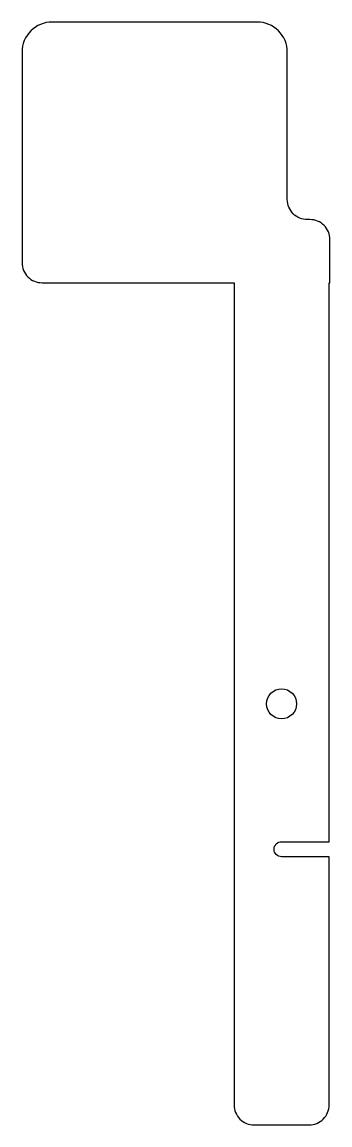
# Model space of a CAD drawing. Header units: millimetres. Extents: x -272 to -241, y -84 to 26.
import ezdxf

# ---------------------------------------------------------------- set-up
doc = ezdxf.new("R2010")
doc.units = ezdxf.units.MM
doc.layers.get('0').update_dxf_attribs({"linetype": 'CONTINUOUS'})

msp = doc.modelspace()

# ---------------------------------------------------------------- linework, layer by layer
msp.add_lwpolyline([(-241, -57.25), (-245.75, -57.25, -1), (-245.75, -55.75), (-241, -55.75), (-241, 0), (-240.915, 0), (-240.915, 4.3, 0.4142136), (-242.915, 6.3), (-243.175, 6.3, -0.4142136), (-245.175, 8.3), (-245.175, 23, 0.4142136), (-248.175, 26), (-268.675, 26, 0.4142136), (-271.675, 23), (-271.675, 2, 0.4142136), (-269.675, 0), (-250.5, 0), (-250.5, -82, 0.4142136), (-248.5, -84), (-243, -84, 0.4142136), (-241, -82)], format="xyb", close=True)
msp.add_circle((-245.75, -42), 1.5)

doc.saveas('drawing.dxf')
